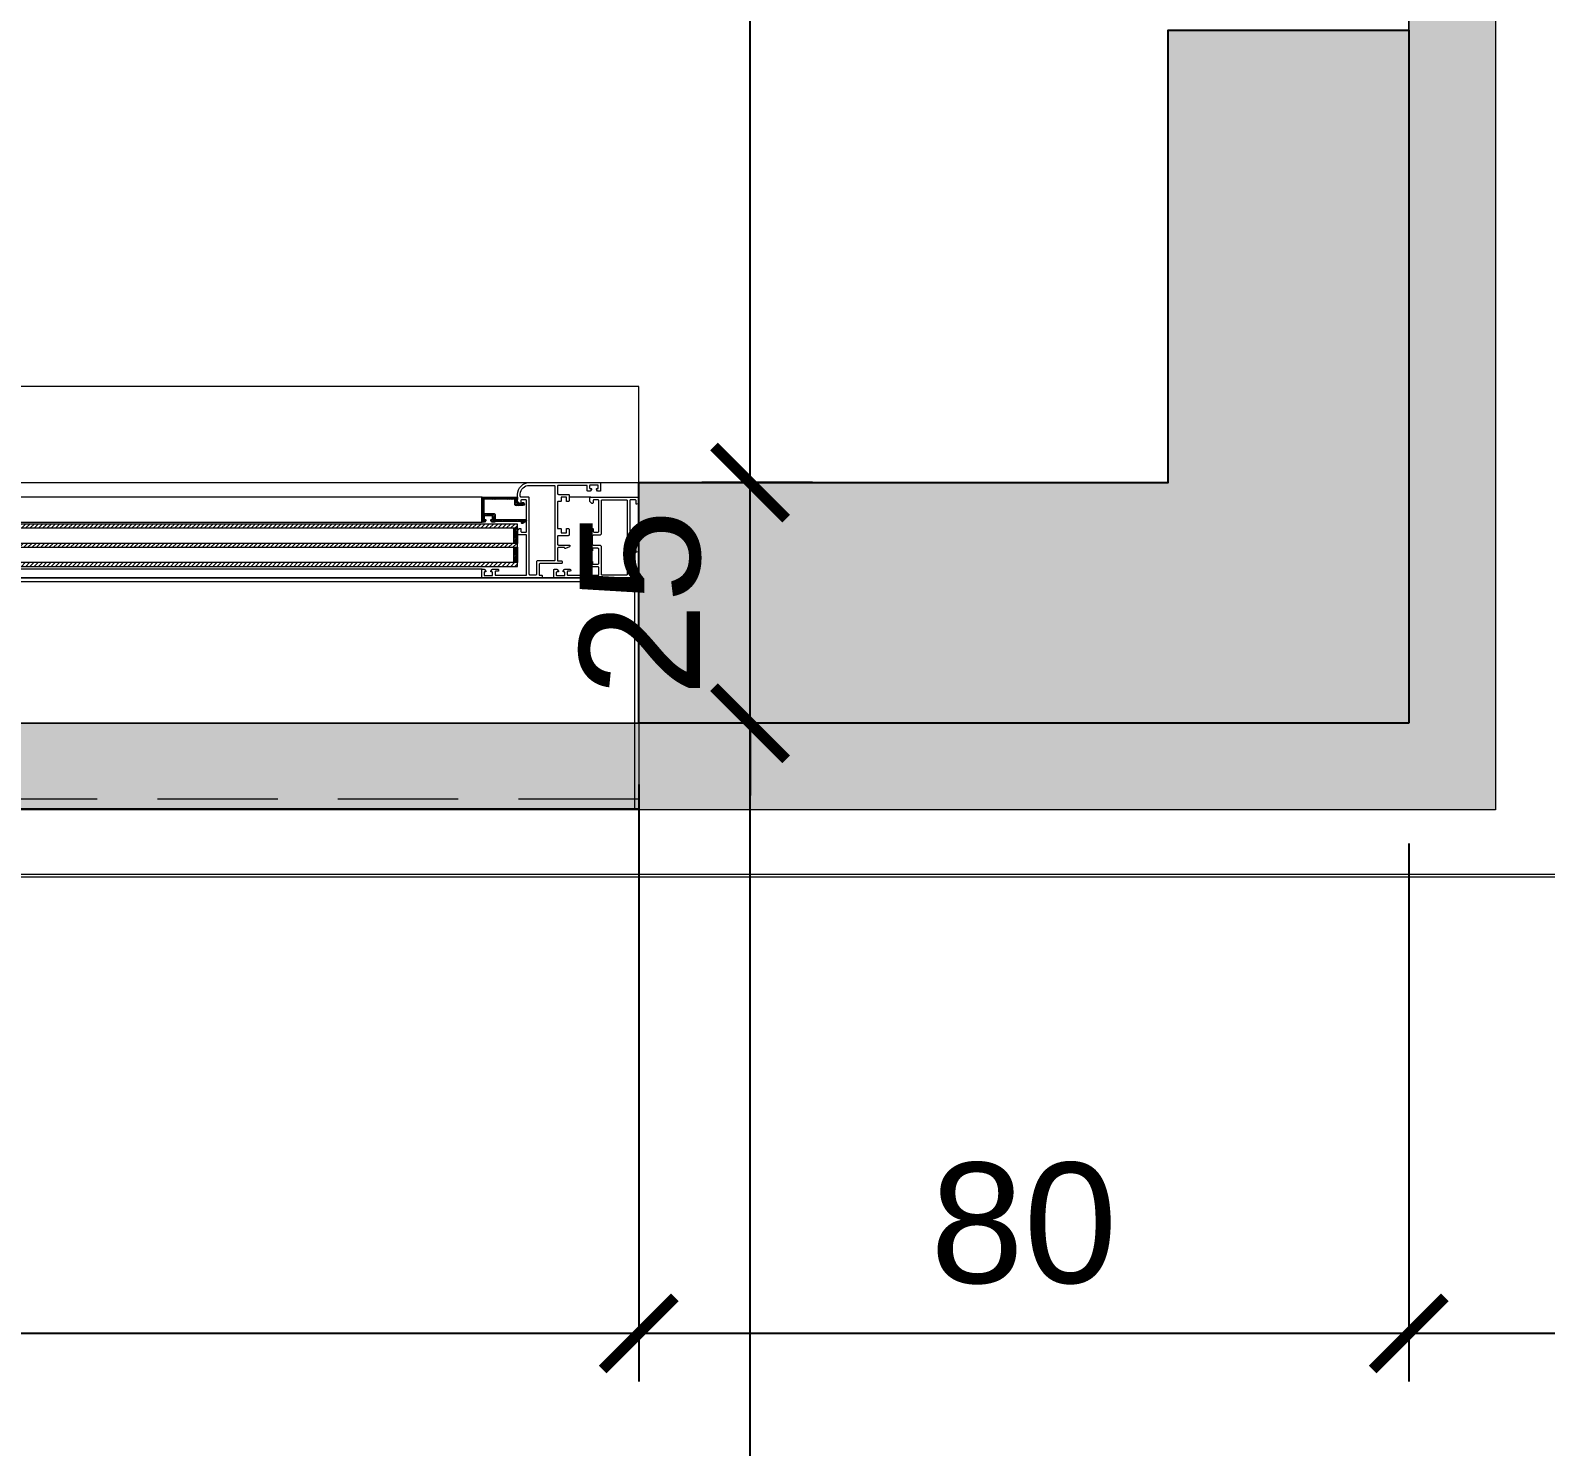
# Model space of a CAD drawing. Header units: centimetres. Extents: x 111832 to 117233, y -55119 to -48329.
# Drawn here: x 115811.2 to 115968.6, y -53209.5 to -53062.4 of the extents above; entities that cross this region are included whole.
import ezdxf

# ---------------------------------------------------------------- set-up
doc = ezdxf.new("R2010")
doc.units = ezdxf.units.CM
doc.header["$LTSCALE"] = 50
doc.header["$MEASUREMENT"] = 0
doc.linetypes.add('CACHE', pattern=[0.375, 0.25, -0.125])
doc.linetypes.add('CONTINU', pattern=[0])
doc.layers.get('0').update_dxf_attribs({"color": 8})
for name, color, linetype in [('BETON COUPE', 3, 'CONTINU'), ('BETON TRAME', 252, 'Continuous'), ('COTE 50ème', 1, 'Continuous')]:
    doc.layers.add(name, color=color, linetype=linetype)
for name, color, linetype, lineweight in [('CONSOLE ISOL.', 214, 'Continuous', 15), ('ISOLATION', 252, 'Continuous', 0), ('WD_Corner', 154, 'Continuous', 5), ('WINDOWS', 21, 'Continuous', 5)]:
    doc.layers.add(name, color=color, linetype=linetype, lineweight=lineweight)
doc.styles.add('RS_TXT_50', font='arial.ttf', dxfattribs={"height": 12.5})
doc.dimstyles.new('RS_50CM_LINEAIRE', dxfattribs={"dimscale": 5, "dimtxt": 12.5, "dimasz": 1.5, "dimexe": 1, "dimexo": 2.5, "dimgap": 1, "dimtad": 1, "dimdec": 1, "dimrnd": 0.5, "dimdsep": 46, "dimtxsty": 'RS_TXT_50', "dimblk1": 'ARCHTICK', "dimblk2": 'ARCHTICK', "dimsah": 1, "dimcen": 2.5, "dimdle": 1, "dimclrt": 4, "dimadec": 0, "dimazin": 2, "dimtfac": 1, "dimtdec": 1, "dimtix": 1, "dimtmove": 2, "dimatfit": 3, "dimfxl": 1, "dimtolj": 1, "dimtzin": 0, "dimarcsym": 0})

# ---------------------------------------------------------------- blocks, each defined once
blk = doc.blocks.new('DRITARE POS 2')
at = {"layer": 'WINDOWS'}
h = blk.add_hatch(dxfattribs=at)
h.set_pattern_fill('ANSI31', color=140, scale=2.5, angle=450)
h.set_pattern_definition([(135, (-46708.9128, -43852.52553), (-0.2209708691, -0.2209708691), [])])
h.paths.add_polyline_path([(-8.71, -100.09), (-8.71, -167.42), (-8.31, -167.42), (-8.31, -100.09)])
h.paths.add_polyline_path([(-6.71, -100.09), (-6.71, -167.42), (-6.31, -167.42), (-6.31, -100.09)])
h.paths.add_polyline_path([(-4.71, -100.09), (-4.71, -167.42), (-4.31, -167.42), (-4.31, -100.09)])
at = {"layer": 'WINDOWS', "transparency": 33554559}
h = blk.add_hatch(dxfattribs=at)
h.set_pattern_fill('ANSI31', color=140, angle=450)
h.set_pattern_definition([(135, (-46708.90849, -43869.52553), (-0.08838834765, -0.08838834765), [])])
h.paths.add_polyline_path([(-6.71, -167.42), (-8.31, -167.42), (-8.31, -167.02), (-6.71, -167.02)])
h.paths.add_polyline_path([(-4.71, -167.42), (-6.31, -167.42), (-6.31, -167.02), (-4.71, -167.02)])
h.paths.add_polyline_path([(-6.71, -100.49), (-8.31, -100.49), (-8.31, -100.09), (-6.71, -100.09)])
h.paths.add_polyline_path([(-4.71, -100.49), (-6.31, -100.49), (-6.31, -100.09), (-4.71, -100.09)])
h = blk.add_hatch(dxfattribs=at)
h.set_pattern_fill('ANSI31', color=256, angle=450)
h.set_pattern_definition([(135, (-46708.71279, -43862.46996), (-0.08838834765, -0.08838834765), [])])
h.paths.add_polyline_path([(-1.72, -167.05, -0.414214), (-1.81, -167.14), (-2.28, -167.14, 0.414214), (-2.37, -167.23), (-2.37, -167.97, 1.835735), (-2.15, -167.82), (-2.15, -167.36), (-1.74, -167.36), (-1.5, -167.42), (-1.5, -163.74, 0.414214), (-1.55, -163.69), (-4.06, -163.69, 0.414214), (-4.12, -163.74), (-4.12, -163.95, 0.250765), (-4.09, -163.99), (-3.92, -164.12, 0.599022), (-3.84, -164.08), (-3.84, -163.95), (-3.46, -163.95), (-3.46, -164.81), (-3.84, -164.81), (-3.84, -164.67, 0.649779), (-3.93, -164.63), (-4.1, -164.76, 0.212283), (-4.12, -164.81), (-4.12, -165.01, 0.414214), (-4.06, -165.07), (-4.02, -165.07), (-4.02, -167.81), (-4.15, -167.81, 0.603122), (-4.23, -167.96), (-3.99, -168.31, 0.737396), (-3.82, -168.26), (-3.82, -165.07), (-3.31, -165.07, 0.414214), (-3.22, -164.97), (-3.22, -163.91), (-1.81, -163.91, -0.414214), (-1.72, -164)])
at = {"layer": 'WINDOWS', "color": 165, "linetype": 'CACHE'}
blk.add_line((-32.9, -180), (-32.9, 0), dxfattribs=at)
at = {"layer": 'WINDOWS'}
for p, q in [((-0.01, -168.52), (0, -98.92)), ((-9.89, -163.72), (-9.89, -103.78)), ((-9, -163.74), (-9, -103.78)), ((-4.11, -103.78), (-4.12, -163.74)), ((-1.5, -163.74), (-1.49, -103.78)), ((-9.9, -171.27), (-9.9, -169.89)), ((-1.5, -175.01), (-1.5, -172.75))]:
    blk.add_line(p, q, dxfattribs=at)
at = {"layer": 'WINDOWS', "color": 165}
for points in [[(-9.9, 0), (-9.9, -180), (-33.9, -180), (-33.9, 0)], [(-10.3, -179.6), (-10.3, -0.4), (-9.9, 0), (-9.9, -180)], [(0, 0), (0, -180), (10, -180), (10, 0)], [(-9.9, -180), (-33.9, -180), (-33.9, -179.6), (-10.3, -179.6)]]:
    blk.add_lwpolyline(points, close=True, dxfattribs=at)
at = {"layer": 'WINDOWS'}
for points in [[(-9.9, -180), (-9.9, 0), (0, 0), (0, -180)], [(-1.78, -178.73), (-1.83, -178.79), (-9.56, -178.79), (-9.62, -178.73), (-9.62, -176.19), (-9.56, -176.14), (-6.63, -176.14), (-6.54, -176.04), (-6.54, -175.3), (-6.44, -175.2), (-5.51, -175.2), (-5.42, -175.3), (-5.42, -176.04), (-5.32, -176.14), (-1.83, -176.14), (-1.78, -176.19)]]:
    blk.add_lwpolyline(points, close=True, dxfattribs=at)
at = {"layer": 'WINDOWS', "color": 140}
for points in [[(-8.71, -100.09), (-8.71, -167.42), (-8.31, -167.42), (-8.31, -100.09)], [(-6.71, -100.09), (-6.71, -167.42), (-6.31, -167.42), (-6.31, -100.09)], [(-4.71, -100.09), (-4.71, -167.42), (-4.31, -167.42), (-4.31, -100.09)], [(-6.71, -167.42), (-8.31, -167.42), (-8.31, -167.02), (-6.71, -167.02)], [(-4.71, -167.42), (-6.31, -167.42), (-6.31, -167.02), (-4.71, -167.02)]]:
    blk.add_lwpolyline(points, close=True, dxfattribs=at)
at = {"layer": 'WINDOWS'}
for points in [[(0, -175.99, -0.414214), (-0.06, -176.04), (-0.84, -176.04, -0.414214), (-0.9, -175.99), (-0.9, -175.78, -0.250765), (-0.88, -175.73), (-0.71, -175.6, -0.599022), (-0.62, -175.65), (-0.62, -175.74, 0.414214), (-0.56, -175.8), (-0.3, -175.8, 0.414214), (-0.25, -175.74), (-0.25, -174.96, 0.414214), (-0.3, -174.9), (-0.56, -174.9, 0.414214), (-0.62, -174.96), (-0.62, -175.05, -0.599022), (-0.71, -175.1), (-0.88, -174.97, -0.250765), (-0.9, -174.92), (-0.9, -174.72, -0.414214), (-0.84, -174.66), (-0.34, -174.66, 0.414214), (-0.28, -174.61), (-0.28, -171.66, 0.414214), (-0.38, -171.56), (-1.12, -171.56, 0.414214), (-1.22, -171.66), (-1.22, -172.68, -0.414214), (-1.31, -172.78), (-1.87, -172.78, -0.414214), (-1.96, -172.68), (-1.96, -172.55, -0.414214), (-1.91, -172.5), (-1.55, -172.5, 0.414214), (-1.5, -172.44), (-1.5, -171.99, 0.414214), (-1.55, -171.94), (-1.91, -171.94, -0.414214), (-1.96, -171.88), (-1.96, -171.62, 0.414214), (-2.02, -171.56), (-4.71, -171.56, 0.414214), (-4.76, -171.62), (-4.76, -171.88, -0.414214), (-4.82, -171.94), (-5.17, -171.94, 0.414214), (-5.23, -171.99), (-5.23, -172.44, 0.414214), (-5.17, -172.5), (-4.82, -172.5, -0.414214), (-4.76, -172.55), (-4.76, -172.68, -0.414214), (-4.86, -172.78), (-5.42, -172.78, -0.414214), (-5.51, -172.68), (-5.51, -171.66, 0.414214), (-5.6, -171.56), (-6.39, -171.56, 0.414214), (-6.48, -171.66), (-6.48, -172.78, -0.809546), (-6.66, -172.81), (-6.85, -172.39, -0.543142), (-6.8, -172.31, 0.414214), (-6.74, -172.25), (-6.74, -171.66, 0.414214), (-6.84, -171.56), (-8.07, -171.56, 0.414214), (-8.12, -171.62), (-8.12, -171.97, -0.414214), (-8.18, -172.03), (-8.35, -172.03, -0.414214), (-8.4, -171.97), (-8.4, -169.75, 0.414214), (-8.5, -169.66), (-9.56, -169.66, 0.414214), (-9.62, -169.71), (-9.62, -169.92, -0.414214), (-9.67, -169.98), (-9.84, -169.98, -0.414214), (-9.9, -169.92), (-9.9, -163.74, -0.414214), (-9.84, -163.69), (-9.06, -163.69, -0.414214), (-9, -163.74), (-9, -163.95, -0.250765), (-9.03, -163.99), (-9.19, -164.12, -0.599022), (-9.28, -164.08), (-9.28, -163.98, 0.414214), (-9.34, -163.93), (-9.6, -163.93, 0.414214), (-9.65, -163.98), (-9.65, -164.77, 0.414214), (-9.6, -164.82), (-9.34, -164.82, 0.414214), (-9.28, -164.77), (-9.28, -164.67, -0.599022), (-9.19, -164.63), (-9.03, -164.76, -0.250765), (-9, -164.81), (-9, -165.38, -0.414214), (-9.06, -165.44), (-9.15, -165.44, -0.414214), (-9.21, -165.38), (-9.21, -165.12, 0.414214), (-9.26, -165.07), (-9.56, -165.07, 0.414214), (-9.62, -165.12), (-9.62, -168.3, 0.414214), (-9.56, -168.35), (-5.47, -168.35, 0.414214), (-5.42, -168.3), (-5.42, -167.47, -0.414214), (-5.36, -167.42), (-4.97, -167.42, -0.198912), (-4.93, -167.44), (-4.78, -167.59, -0.198912), (-4.76, -167.63), (-4.76, -167.7, -0.414214), (-4.82, -167.75), (-5.04, -167.75, 0.414214), (-5.14, -167.85), (-5.14, -168.26, 0.414214), (-5.04, -168.35), (-1.87, -168.35, 0.414214), (-1.78, -168.26), (-1.78, -167.85, 0.414214), (-1.87, -167.75), (-2.09, -167.75, -0.414214), (-2.15, -167.7), (-2.15, -167.63, -0.198912), (-2.13, -167.59), (-1.98, -167.44, -0.198912), (-1.94, -167.42), (-1.22, -167.42, -0.414214), (0, -168.63)], [(-1.74, -167.36), (-2.09, -167.36, 0.414214), (-2.15, -167.42), (-2.15, -167.79, 0.247394), (-2.13, -167.84, -1.657435), (-2.37, -167.97), (-2.37, -167.23, -0.414214), (-2.28, -167.14), (-1.81, -167.14, 0.414214), (-1.72, -167.05), (-1.72, -164, 0.414214), (-1.81, -163.91), (-3.16, -163.91, 0.414214), (-3.22, -163.97), (-3.22, -164.97, -0.414214), (-3.31, -165.07), (-3.76, -165.07, 0.414214), (-3.82, -165.12), (-3.82, -168.26, -0.737396), (-3.99, -168.31), (-4.23, -167.96, -0.603122), (-4.15, -167.81), (-4.08, -167.81, 0.414214), (-4.02, -167.75), (-4.02, -165.07), (-4.06, -165.07, -0.414214), (-4.12, -165.01), (-4.12, -164.81, -0.250765), (-4.09, -164.76), (-3.92, -164.63, -0.599022), (-3.84, -164.67), (-3.84, -164.75, 0.414214), (-3.78, -164.81), (-3.52, -164.81, 0.414214), (-3.46, -164.75), (-3.46, -164, 0.414214), (-3.52, -163.95), (-3.78, -163.95, 0.414214), (-3.84, -164), (-3.84, -164.08, -0.599022), (-3.92, -164.12), (-4.09, -163.99, -0.250765), (-4.12, -163.95), (-4.12, -163.74, -0.414214), (-4.06, -163.69), (-1.55, -163.69, -0.414214), (-1.5, -163.74), (-1.5, -167.36), (-1.5, -167.42), (-1.74, -167.42)], [(-1.5, -167.79, -0.414214), (-1.4, -167.7), (-1.18, -167.7), (-1.18, -167.7, -0.414214), (-0.28, -168.63), (-0.28, -171.23, -0.414214), (-0.34, -171.28), (-8.07, -171.28, -0.414214), (-8.12, -171.23), (-8.12, -169.47, 0.414214), (-8.22, -169.38), (-9.52, -169.38, -0.414214), (-9.62, -169.29), (-9.62, -168.73, -0.414214), (-9.52, -168.63), (-1.59, -168.63, 0.414214), (-1.5, -168.54)], [(-7.08, -175), (-7.02, -174.94, -0.198912), (-6.98, -174.92), (-4.97, -174.92, -0.198912), (-4.93, -174.94), (-4.78, -175.09, -0.198912), (-4.76, -175.13), (-4.76, -175.2, -0.414214), (-4.82, -175.26), (-5.01, -175.26, 0.340481), (-5.14, -175.35), (-5.14, -175.76, 0.414214), (-5.04, -175.86), (-1.87, -175.86, 0.414214), (-1.78, -175.76), (-1.78, -175.35, 0.414214), (-1.87, -175.26), (-2.09, -175.26, -0.414214), (-2.15, -175.2), (-2.15, -175.13, -0.198912), (-2.13, -175.09), (-1.98, -174.94, -0.198912), (-1.94, -174.92), (-1.55, -174.92, -0.414214), (-1.5, -174.98), (-1.5, -179.94, -0.414214), (-1.55, -180), (-2.13, -180, -0.322823), (-2.19, -179.96), (-2.24, -179.79, -0.511918), (-2.19, -179.72), (-1.87, -179.72, 0.414214), (-1.78, -179.63), (-1.78, -179.16, 0.414214), (-1.87, -179.07), (-6.57, -179.07, 0.414214), (-6.67, -179.16), (-6.67, -179.63, 0.414214), (-6.57, -179.72), (-6.44, -179.72, -0.511918), (-6.39, -179.79), (-6.45, -179.96, -0.322823), (-6.5, -180), (-7.12, -180, -0.322823), (-7.17, -179.96), (-7.23, -179.79, -0.511918), (-7.17, -179.72), (-7.04, -179.72, 0.414214), (-6.95, -179.63), (-6.95, -179.16, 0.414214), (-7.04, -179.07), (-9.52, -179.07, 0.414214), (-9.62, -179.16), (-9.62, -179.63, 0.414214), (-9.52, -179.72), (-9.21, -179.72, -0.511918), (-9.15, -179.79), (-9.21, -179.96, -0.322823), (-9.26, -180), (-9.84, -180, -0.414214), (-9.9, -179.94), (-9.9, -171.25, -0.414214), (-9.84, -171.19), (-9.06, -171.19, -0.414214), (-9, -171.25), (-9, -171.49, -0.250765), (-9.03, -171.53), (-9.19, -171.65, -0.599022), (-9.28, -171.6), (-9.28, -171.49, 0.414214), (-9.34, -171.43), (-9.6, -171.43, 0.414214), (-9.65, -171.49), (-9.65, -172.27, 0.414214), (-9.6, -172.33), (-9.34, -172.33, 0.414214), (-9.28, -172.27), (-9.28, -172.2, -0.599022), (-9.19, -172.15), (-9.03, -172.26, -0.250765), (-9, -172.31), (-9, -172.84, -1), (-9.21, -172.84), (-9.21, -172.63, 0.414214), (-9.26, -172.57), (-9.56, -172.57, 0.414214), (-9.62, -172.63), (-9.62, -175.8, 0.414214), (-9.56, -175.86), (-8.83, -175.86, 0.414214), (-8.74, -175.76), (-8.74, -175.11, -0.414214), (-8.55, -174.92), (-8.3, -174.92, -0.198912), (-8.26, -174.94), (-8.2, -175, -0.198912), (-8.18, -175.04), (-8.18, -175.15, -0.414214), (-8.24, -175.2), (-8.4, -175.2, 0.414214), (-8.46, -175.26), (-8.46, -175.76, 0.414214), (-8.37, -175.86), (-6.91, -175.86, 0.414214), (-6.82, -175.76), (-6.82, -175.26, 0.414214), (-6.87, -175.2), (-7.04, -175.2, -0.414214), (-7.1, -175.15), (-7.1, -175.04, -0.198912)]]:
    blk.add_lwpolyline(points, format="xyb", close=True, dxfattribs=at)
blk = doc.blocks.new('_ArchTick')
at = {"color": 0, "linetype": 'ByBlock', "const_width": 0.15}
blk.add_lwpolyline([(-0.5, -0.5), (0.5, 0.5)], dxfattribs=at)
blk = doc.blocks.new('*D1215')
at = {"layer": 'COTE 50ème', "color": 0, "lineweight": -2, "ltscale": 0.5, "transparency": 16777216}
for p, q in [((115694.37, -53140.72), (115694.37, -53202.74)), ((115874.37, -53140.72), (115874.37, -53202.74)), ((115689.37, -53197.74), (115879.37, -53197.74))]:
    blk.add_line(p, q, dxfattribs=at)
at = {"layer": 'Defpoints', "color": 0, "ltscale": 0.5, "transparency": 16777216}
for p in [(115694.37, -53128.22), (115874.37, -53128.22), (115874.37, -53197.74)]:
    blk.add_point(p, dxfattribs=at)
at = {"layer": 'COTE 50ème', "color": 0, "lineweight": -2, "ltscale": 0.5, "transparency": 16777216, "xscale": 7.5, "yscale": 7.5, "zscale": 7.5, "rotation": 180}
blk.add_blockref('_ArchTick', (115694.37, -53197.74), dxfattribs=at)
at = {"layer": 'COTE 50ème', "color": 0, "lineweight": -2, "ltscale": 0.5, "transparency": 16777216, "xscale": 7.5, "yscale": 7.5, "zscale": 7.5}
blk.add_blockref('_ArchTick', (115874.37, -53197.74), dxfattribs=at)
at = {"layer": 'COTE 50ème', "color": 4, "ltscale": 0.5, "transparency": 16777216, "insert": (115784.37, -53186.35), "char_height": 12.5, "attachment_point": 5, "style": 'RS_TXT_50'}
blk.add_mtext('\\A1;180', dxfattribs=at)
blk = doc.blocks.new('*D1216')
at = {"layer": 'COTE 50ème', "color": 0, "lineweight": -2, "ltscale": 0.5, "transparency": 16777216}
for p, q in [((115874.37, -53140.72), (115874.37, -53202.74)), ((115954.37, -53146.86), (115954.37, -53202.74)), ((115869.37, -53197.74), (115959.37, -53197.74))]:
    blk.add_line(p, q, dxfattribs=at)
at = {"layer": 'Defpoints', "color": 0, "ltscale": 0.5, "transparency": 16777216}
for p in [(115874.37, -53128.22), (115954.37, -53134.36), (115954.37, -53197.74)]:
    blk.add_point(p, dxfattribs=at)
at = {"layer": 'COTE 50ème', "color": 0, "lineweight": -2, "ltscale": 0.5, "transparency": 16777216, "xscale": 7.5, "yscale": 7.5, "zscale": 7.5, "rotation": 180}
blk.add_blockref('_ArchTick', (115874.37, -53197.74), dxfattribs=at)
at = {"layer": 'COTE 50ème', "color": 0, "lineweight": -2, "ltscale": 0.5, "transparency": 16777216, "xscale": 7.5, "yscale": 7.5, "zscale": 7.5}
blk.add_blockref('_ArchTick', (115954.37, -53197.74), dxfattribs=at)
at = {"layer": 'COTE 50ème', "color": 4, "ltscale": 0.5, "transparency": 16777216, "insert": (115914.37, -53186.35), "char_height": 12.5, "attachment_point": 5, "style": 'RS_TXT_50'}
blk.add_mtext('\\A1;80', dxfattribs=at)
blk = doc.blocks.new('*D1217')
at = {"layer": 'COTE 50ème', "color": 0, "lineweight": -2, "ltscale": 0.5, "transparency": 16777216}
for p, q in [((115954.37, -53146.86), (115954.37, -53202.74)), ((116034.37, -53182.36), (116034.37, -53202.74)), ((115949.37, -53197.74), (116039.37, -53197.74))]:
    blk.add_line(p, q, dxfattribs=at)
at = {"layer": 'Defpoints', "color": 0, "ltscale": 0.5, "transparency": 16777216}
for p in [(115954.37, -53134.36), (116034.37, -53169.86), (116034.37, -53197.74)]:
    blk.add_point(p, dxfattribs=at)
at = {"layer": 'COTE 50ème', "color": 0, "lineweight": -2, "ltscale": 0.5, "transparency": 16777216, "xscale": 7.5, "yscale": 7.5, "zscale": 7.5, "rotation": 180}
blk.add_blockref('_ArchTick', (115954.37, -53197.74), dxfattribs=at)
at = {"layer": 'COTE 50ème', "color": 0, "lineweight": -2, "ltscale": 0.5, "transparency": 16777216, "xscale": 7.5, "yscale": 7.5, "zscale": 7.5}
blk.add_blockref('_ArchTick', (116034.37, -53197.74), dxfattribs=at)
at = {"layer": 'COTE 50ème', "color": 4, "ltscale": 0.5, "transparency": 16777216, "insert": (115994.37, -53186.35), "char_height": 12.5, "attachment_point": 5, "style": 'RS_TXT_50'}
blk.add_mtext('\\A1;80', dxfattribs=at)
blk = doc.blocks.new('*D1223')
at = {"layer": 'COTE 50ème', "color": 0, "lineweight": -2, "ltscale": 0.5, "transparency": 16777216}
for p, q in [((116034.37, -53194.86), (116034.37, -53315.03)), ((115224.37, -53284.86), (115224.37, -53315.03)), ((115219.37, -53310.03), (116039.37, -53310.03))]:
    blk.add_line(p, q, dxfattribs=at)
at = {"layer": 'Defpoints', "color": 0, "ltscale": 0.5, "transparency": 16777216}
for p in [(116034.37, -53182.36), (115224.37, -53272.36), (116034.37, -53310.03)]:
    blk.add_point(p, dxfattribs=at)
at = {"layer": 'COTE 50ème', "color": 0, "lineweight": -2, "ltscale": 0.5, "transparency": 16777216, "xscale": 7.5, "yscale": 7.5, "zscale": 7.5, "rotation": 180}
blk.add_blockref('_ArchTick', (115224.37, -53310.03), dxfattribs=at)
at = {"layer": 'COTE 50ème', "color": 0, "lineweight": -2, "ltscale": 0.5, "transparency": 16777216, "xscale": 7.5, "yscale": 7.5, "zscale": 7.5}
blk.add_blockref('_ArchTick', (116034.37, -53310.03), dxfattribs=at)
at = {"layer": 'COTE 50ème', "color": 4, "ltscale": 0.5, "transparency": 16777216, "insert": (115629.37, -53298.65), "char_height": 12.5, "attachment_point": 5, "style": 'RS_TXT_50'}
blk.add_mtext('\\A1;810', dxfattribs=at)
blk = doc.blocks.new('*D1252')
at = {"layer": 'COTE 50ème', "color": 0, "lineweight": -2, "ltscale": 0.5, "transparency": 16777216}
for p, q in [((115885.94, -53402.36), (115885.94, -53129.36)), ((115887.79, -53134.36), (115880.94, -53134.36)), ((115916.76, -53397.36), (115880.94, -53397.36))]:
    blk.add_line(p, q, dxfattribs=at)
at = {"layer": 'Defpoints', "color": 0, "ltscale": 0.5, "transparency": 16777216}
for p in [(115885.94, -53134.36), (115900.29, -53134.36), (115929.26, -53397.36)]:
    blk.add_point(p, dxfattribs=at)
at = {"layer": 'COTE 50ème', "color": 0, "lineweight": -2, "ltscale": 0.5, "transparency": 16777216, "xscale": 7.5, "yscale": 7.5, "zscale": 7.5}
for p, rotation in [((115885.94, -53134.36), 90), ((115885.94, -53397.36), 270)]:
    blk.add_blockref('_ArchTick', p, dxfattribs=dict(at, rotation=rotation))
at = {"layer": 'COTE 50ème', "color": 4, "ltscale": 0.5, "transparency": 16777216, "insert": (115874.55, -53265.86), "char_height": 12.5, "attachment_point": 5, "rotation": 90, "style": 'RS_TXT_50'}
blk.add_mtext('\\A1;263', dxfattribs=at)
blk = doc.blocks.new('*D1253')
at = {"layer": 'COTE 50ème', "color": 0, "lineweight": -2, "ltscale": 0.5, "transparency": 16777216}
for p, q in [((115885.94, -53109.36), (115885.94, -53101.86)), ((115892.43, -53109.36), (115880.94, -53109.36)), ((115885.94, -53134.36), (115885.94, -53109.36)), ((115887.79, -53134.36), (115880.94, -53134.36)), ((115885.94, -53134.36), (115885.94, -53141.86))]:
    blk.add_line(p, q, dxfattribs=at)
at = {"layer": 'Defpoints', "color": 0, "ltscale": 0.5, "transparency": 16777216}
for p in [(115885.94, -53109.36), (115904.93, -53109.36), (115900.29, -53134.36)]:
    blk.add_point(p, dxfattribs=at)
at = {"layer": 'COTE 50ème', "color": 0, "lineweight": -2, "ltscale": 0.5, "transparency": 16777216, "xscale": 7.5, "yscale": 7.5, "zscale": 7.5}
for p, rotation in [((115885.94, -53109.36), 270), ((115885.94, -53134.36), 90)]:
    blk.add_blockref('_ArchTick', p, dxfattribs=dict(at, rotation=rotation))
at = {"layer": 'COTE 50ème', "color": 4, "ltscale": 0.5, "transparency": 16777216, "insert": (115874.56, -53121.86), "char_height": 12.5, "attachment_point": 5, "rotation": 90, "style": 'RS_TXT_50'}
blk.add_mtext('\\A1;25', dxfattribs=at)
blk = doc.blocks.new('*D1254')
at = {"layer": 'COTE 50ème', "color": 0, "lineweight": -2, "ltscale": 0.5, "transparency": 16777216}
for p, q in [((115885.94, -53114.36), (115885.94, -52799.36)), ((115887.37, -52804.36), (115880.94, -52804.36)), ((115892.43, -53109.36), (115880.94, -53109.36))]:
    blk.add_line(p, q, dxfattribs=at)
at = {"layer": 'Defpoints', "color": 0, "ltscale": 0.5, "transparency": 16777216}
for p in [(115885.94, -52804.36), (115899.87, -52804.36), (115904.93, -53109.36)]:
    blk.add_point(p, dxfattribs=at)
at = {"layer": 'COTE 50ème', "color": 0, "lineweight": -2, "ltscale": 0.5, "transparency": 16777216, "xscale": 7.5, "yscale": 7.5, "zscale": 7.5}
for p, rotation in [((115885.94, -52804.36), 90), ((115885.94, -53109.36), 270)]:
    blk.add_blockref('_ArchTick', p, dxfattribs=dict(at, rotation=rotation))
at = {"layer": 'COTE 50ème', "color": 4, "ltscale": 0.5, "transparency": 16777216, "insert": (115874.55, -52956.86), "char_height": 12.5, "attachment_point": 5, "rotation": 90, "style": 'RS_TXT_50'}
blk.add_mtext('\\A1;305', dxfattribs=at)

msp = doc.modelspace()

# ---------------------------------------------------------------- hatches: boundary and pattern name
at = {"layer": 'BETON TRAME', "transparency": 33554559}
h = msp.add_hatch(color=256, dxfattribs=at)
h.dxf.hatch_style = 1
h.paths.add_polyline_path([(115189.37, -52797.36), (115224.37, -52797.36), (115224.37, -53272.36), (114694.37, -53272.36), (114694.37, -52797.36), (114729.37, -52797.36), (114729.37, -53232.36), (114939.37, -53232.36), (114939.37, -52902.36), (114979.37, -52902.36), (114979.37, -53232.36), (115189.37, -53232.36)])
h.paths.add_polyline_path([(114824.37, -52057.36), (114799.37, -52057.36), (114799.37, -52562.36), (114824.37, -52562.36)])
h.paths.add_polyline_path([(115119.37, -52057.36), (115094.37, -52057.36), (115094.37, -52562.36), (115119.37, -52562.36)])
h.paths.add_polyline_path([(114689.37, -52082.36), (114799.37, -52082.36), (114799.37, -52057.36), (114689.37, -52057.36)])
h.paths.add_polyline_path([(114229.37, -52082.36), (114329.37, -52082.36), (114329.37, -52057.36), (114229.37, -52057.36)])
h.paths.add_polyline_path([(113989.37, -52147.36), (113964.37, -52147.36), (113964.37, -52057.36), (113989.37, -52057.36)])
h.paths.add_polyline_path([(113964.37, -52567.36), (113989.37, -52567.36), (113989.37, -52424.25), (113964.37, -52424.25)])
h.paths.add_polyline_path([(113964.37, -52887.36), (113989.37, -52887.36), (113989.37, -52747.36), (113964.37, -52747.36)])
h.paths.add_polyline_path([(113964.37, -53134.36), (114044.37, -53134.36), (114044.37, -53109.36), (113989.37, -53109.36), (113989.37, -53082.36), (113964.37, -53082.36)])
h.paths.add_polyline_path([(114329.37, -53134.36), (114399.37, -53134.36), (114399.37, -53109.36), (114329.37, -53109.36)])
h.paths.add_polyline_path([(114484.37, -53134.36), (114499.37, -53134.36), (114499.37, -53109.36), (114484.37, -53109.36)])
h.paths.add_polyline_path([(115434.48, -53134.36), (115419.37, -53134.36), (115419.37, -53109.36), (115434.48, -53109.36)])
h.paths.add_polyline_path([(115589.37, -53134.36), (115519.37, -53134.36), (115519.37, -53109.36), (115589.37, -53109.36)])
h.paths.add_polyline_path([(115954.37, -53134.36), (115874.37, -53134.36), (115874.37, -53109.36), (115929.37, -53109.36), (115929.37, -53062.36), (115954.37, -53062.36)])
h.paths.add_polyline_path([(115954.37, -52887.36), (115929.37, -52887.36), (115929.37, -52747.36), (115954.37, -52747.36)])
h.paths.add_polyline_path([(115929.37, -52147.36), (115954.37, -52147.36), (115954.37, -52057.36), (115929.37, -52057.36)])
h.paths.add_polyline_path([(115689.37, -52082.36), (115689.37, -52057.36), (115589.37, -52057.36), (115589.37, -52082.36)])
h.paths.add_polyline_path([(115119.37, -52082.36), (115229.37, -52082.36), (115229.37, -52057.36), (115119.37, -52057.36)])
h.paths.add_polyline_path([(115954.37, -52567.36), (115929.37, -52567.36), (115929.37, -52424.25), (115954.37, -52424.25)])
h.paths.add_polyline_path([(115764.37, -52507.36), (115704.37, -52507.36), (115704.37, -52482.36), (115764.37, -52482.36)])
h.paths.add_polyline_path([(115579.37, -52507.36), (115519.37, -52507.36), (115519.37, -52482.36), (115579.37, -52482.36)])
h.paths.add_polyline_path([(114339.37, -52507.36), (114399.37, -52507.36), (114399.37, -52482.36), (114339.37, -52482.36)])
h.paths.add_polyline_path([(114154.37, -52507.36), (114214.37, -52507.36), (114214.37, -52482.36), (114154.37, -52482.36)])
at = {"layer": 'ISOLATION', "transparency": 33554687}
h = msp.add_hatch(dxfattribs=at)
h.set_pattern_fill('INSUL', color=256, scale=10, angle=45)
h.set_pattern_definition([(45, (1225.213, 1325.2256), (-2.65165043, 2.65165043), []), (45, (1224.329, 1326.1095), (-2.65165043, 2.65165043), [1.25, -1.25]), (45, (1223.445, 1326.9934), (-2.65165043, 2.65165043), [1.25, -1.25])])
h.paths.add_polyline_path([(115062.37, -53272.36), (115224.37, -53272.36), (115224.37, -53147.36), (115519.37, -53147.36), (115519.37, -53134.36), (115954.37, -53134.36), (115954.37, -52082.36), (116034.37, -52082.36), (116034.37, -52122.36), (116059.37, -52122.36), (116059.37, -52057.36), (114824.37, -52057.36), (114824.37, -52048.36), (116068.37, -52048.36), (116068.37, -52131.36), (116025.37, -52131.36), (116025.37, -52091.36), (115963.37, -52091.36), (115963.37, -53143.36), (115528.37, -53143.36), (115528.37, -53156.36), (115233.37, -53156.36), (115233.37, -53281.36), (115062.37, -53281.36)])

# ---------------------------------------------------------------- linework, layer by layer
at = {"layer": 'BETON COUPE'}
msp.add_lwpolyline([(115954.37, -53134.36), (115874.37, -53134.36), (115874.37, -53109.36), (115929.37, -53109.36), (115929.37, -53062.36), (115954.37, -53062.36)], close=True, dxfattribs=at)
at = {"layer": 'CONSOLE ISOL.', "lineweight": 5, "ltscale": 0.5}
msp.add_lwpolyline([(115954.37, -53134.36), (115224.37, -53134.36), (115224.37, -53272.36), (114694.37, -53272.36), (114694.37, -53134.36), (113964.37, -53134.36), (113964.37, -52057.36), (115954.37, -52057.36)], close=True, dxfattribs=at)
at = {"layer": 'ISOLATION', "ltscale": 0.5}
msp.add_lwpolyline([(115062.37, -53272.36), (115224.37, -53272.36), (115224.37, -53147.36), (115519.37, -53147.36), (115519.37, -53134.36), (115954.37, -53134.36), (115954.37, -52082.36), (116034.37, -52082.36), (116034.37, -52122.36), (116059.37, -52122.36), (116059.37, -52057.36), (114824.37, -52057.36), (114824.37, -52048.36), (116068.37, -52048.36), (116068.37, -52131.36), (116025.37, -52131.36), (116025.37, -52091.36), (115963.37, -52091.36), (115963.37, -53143.36), (115528.37, -53143.36), (115528.37, -53156.36), (115233.37, -53156.36), (115233.37, -53281.36), (115062.37, -53281.36)], close=True, dxfattribs=at)
at = {"layer": 'WD_Corner', "lineweight": 5, "ltscale": 0.5}
for points in [[(114824.37, -52041.36), (116075.37, -52041.36), (116075.37, -52138.36), (116018.37, -52138.36), (116018.37, -52098.36), (115970.37, -52098.36), (115970.37, -53150.36), (115535.37, -53150.36), (115535.37, -53163.36), (115240.37, -53163.36), (115240.37, -53288.36), (115062.37, -53288.36)], [(114824.37, -52041.66), (116075.07, -52041.66), (116075.07, -52138.06), (116018.67, -52138.06), (116018.67, -52098.06), (115970.07, -52098.06), (115970.07, -53150.06), (115535.07, -53150.06), (115535.07, -53163.06), (115240.07, -53163.06), (115240.07, -53288.06), (115062.37, -53288.06)]]:
    msp.add_lwpolyline(points, dxfattribs=at)

# ---------------------------------------------------------------- block references
at = {"lineweight": 5, "rotation": 90.00000000000001}
msp.add_blockref('DRITARE POS 2', (115694.37, -53109.36), dxfattribs=at)

# ---------------------------------------------------------------- dimensions: what is measured, and where the dimension line sits
at = {"layer": 'COTE 50ème', "ltscale": 0.5}
for base, p1, p2, picture, middle in [((115885.94, -52804.36), (115904.93, -53109.36), (115899.87, -52804.36), '*D1254', (115874.55, -52956.86)), ((115885.94, -53109.36), (115900.29, -53134.36), (115904.93, -53109.36), '*D1253', (115874.56, -53121.86)), ((115885.94, -53134.36), (115929.26, -53397.36), (115900.29, -53134.36), '*D1252', (115874.55, -53265.86))]:
    dim = msp.add_linear_dim(base=base, p1=p1, p2=p2, angle=90, dimstyle='RS_50CM_LINEAIRE', dxfattribs=at)
    dim.commit()
    dim.dimension.update_dxf_attribs({"geometry": picture, "text_midpoint": middle})
for base, p1, p2, picture, middle in [((115874.37, -53197.74), (115694.37, -53128.22), (115874.37, -53128.22), '*D1215', (115784.37, -53186.35)), ((115954.37, -53197.74), (115874.37, -53128.22), (115954.37, -53134.36), '*D1216', (115914.37, -53186.35)), ((116034.37, -53197.74), (115954.37, -53134.36), (116034.37, -53169.86), '*D1217', (115994.37, -53186.35)), ((116034.37, -53310.03), (115224.37, -53272.36), (116034.37, -53182.36), '*D1223', (115629.37, -53298.65))]:
    dim = msp.add_linear_dim(base=base, p1=p1, p2=p2, dimstyle='RS_50CM_LINEAIRE', dxfattribs=at)
    dim.commit()
    dim.dimension.update_dxf_attribs({"geometry": picture, "text_midpoint": middle})

doc.saveas('drawing.dxf')
